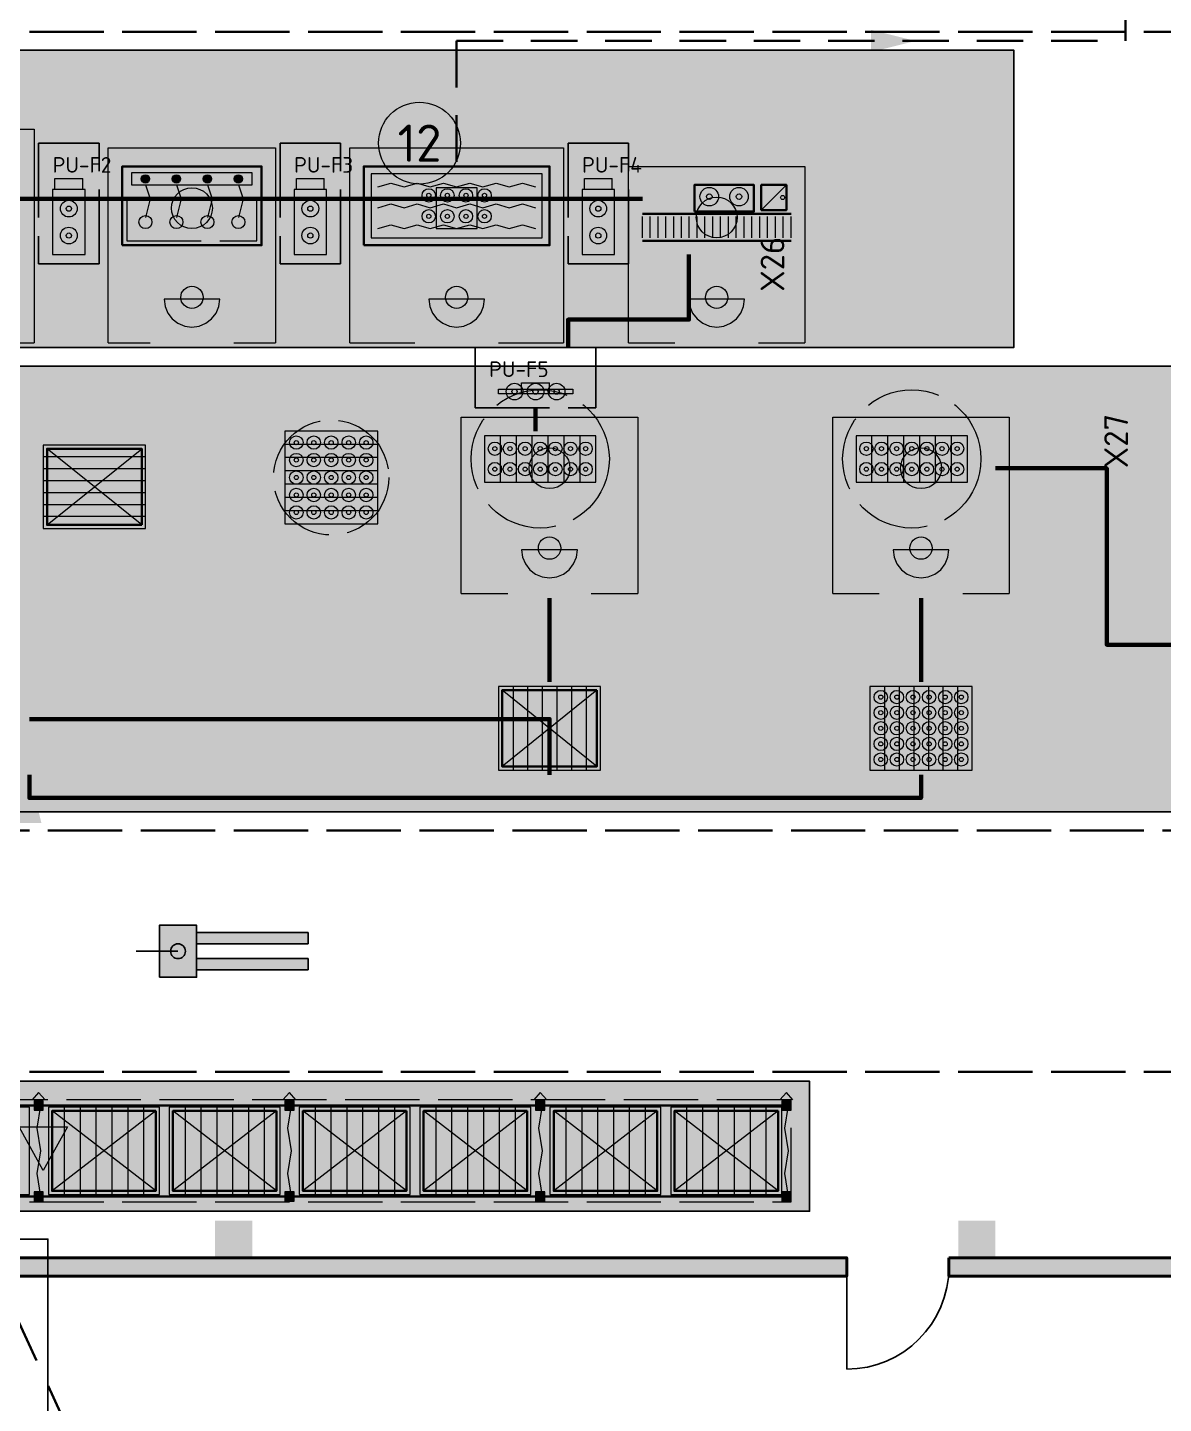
# Model space of a CAD drawing. Header units: millimetres. Extents: x 0 to 1189, y 0 to 841.
# Drawn here: x 543.9 to 605, y 473.2 to 547.2 of the extents above; entities that cross this region are included whole.
import ezdxf
from ezdxf.enums import TextEntityAlignment as Align

# ---------------------------------------------------------------- set-up
doc = ezdxf.new("R2010")
doc.units = ezdxf.units.MM
doc.linetypes.add('FLUJO-TRAZOS', pattern=[4, 2.5, -1.5])
doc.linetypes.add('IRAM-E-TRAZOS', pattern=[5, 4, -1])
for name, color, linetype, lineweight in [('A-ABERTURA', 7, 'CONTINUOUS', 25), ('A-COLUMNA', 7, 'CONTINUOUS', 50), ('A-EQUIPO-FINO', 8, 'CONTINUOUS', 13), ('A-EQUIPO-OCULTO', 8, 'IRAM-E-TRAZOS', 13), ('A-EQUIPO-RELLENO', 9, 'CONTINUOUS', 13), ('A-EXTERIOR', 8, 'CONTINUOUS', 25), ('A-MURO', 7, 'CONTINUOUS', 50), ('A-OPERARIO', 6, 'CONTINUOUS', 18), ('A-RELLENO', 9, 'CONTINUOUS', 13), ('A-SECTOR', 1, 'CONTINUOUS', 25), ('A-SEGURIDAD', 1, 'IRAM-E-TRAZOS', 18), ('A-TEXTO', 7, 'CONTINUOUS', 18), ('A-VEHICULO', 40, 'CONTINUOUS', 25), ('F-EFL-LIQ', 34, 'FLUJO-TRAZOS', 35), ('F-PT', 3, 'CONTINUOUS', 70), ('F-SE', 30, 'CONTINUOUS', 70)]:
    doc.layers.add(name, color=color, linetype=linetype, lineweight=lineweight)
for name, color, linetype, lineweight, true_color in [('A-AREA-TRABAJO', 30, 'CONTINUOUS', 13, 0xeb963c), ('A-EQUIPO', 30, 'CONTINUOUS', 35, 0xe67800), ('A-PASILLO', 2, 'IRAM-E-TRAZOS', 35, 0xd7a500), ('A-PULMON', 6, 'IRAM-E-TRAZOS', 25, 0xdc00c8), ('A-SENDA', 2, 'CONTINUOUS', 25, 0xd7a500)]:
    doc.layers.add(name, color=color, linetype=linetype, lineweight=lineweight, true_color=true_color)
doc.styles.add('ISO3098', font='isocpeur.ttf')

msp = doc.modelspace()

# ---------------------------------------------------------------- hatches: boundary and pattern name
at = {"layer": 'A-COLUMNA', "true_color": 0x000000}
h = msp.add_hatch(color=7, dxfattribs=at)
h.dxf.hatch_style = 1
h.paths.add_polyline_path([(554, 481), (556, 481), (556, 483), (554, 483)])
h = msp.add_hatch(color=7, dxfattribs=at)
h.dxf.hatch_style = 1
h.paths.add_polyline_path([(594, 481), (596, 481), (596, 483), (594, 483)])
at = {"layer": 'A-EQUIPO-RELLENO', "true_color": 0xeeeeee}
h = msp.add_hatch(color=7, dxfattribs=at)
h.dxf.hatch_style = 1
h.paths.add_polyline_path([(549, 535.5), (556.5, 535.5), (556.5, 539.75), (549, 539.75)])
at = {"layer": 'A-EQUIPO-RELLENO', "true_color": 0xe2e7ee}
h = msp.add_hatch(color=7, dxfattribs=at)
h.dxf.hatch_style = 1
h.paths.add_polyline_path([(549.5, 538.75), (556, 538.75), (556, 539.4), (549.5, 539.4)])
at = {"layer": 'A-EQUIPO-RELLENO', "true_color": 0xffffff}
h = msp.add_hatch(color=7, dxfattribs=at)
h.dxf.hatch_style = 1
h.paths.add_polyline_path([(550.475, 539.075), (550.467, 539.133), (550.445, 539.188), (550.409, 539.234), (550.362, 539.27), (550.308, 539.292), (550.25, 539.3), (550.192, 539.292), (550.138, 539.27), (550.091, 539.234), (550.055, 539.188), (550.033, 539.133), (550.025, 539.075), (550.033, 539.017), (550.055, 538.962), (550.091, 538.916), (550.138, 538.88), (550.192, 538.858), (550.25, 538.85), (550.308, 538.858), (550.362, 538.88), (550.409, 538.916), (550.445, 538.962), (550.467, 539.017)])
h = msp.add_hatch(color=7, dxfattribs=at)
h.dxf.hatch_style = 1
h.paths.add_polyline_path([(552.142, 539.075), (552.134, 539.133), (552.112, 539.188), (552.076, 539.234), (552.029, 539.27), (551.975, 539.292), (551.917, 539.3), (551.858, 539.292), (551.804, 539.27), (551.758, 539.234), (551.722, 539.188), (551.699, 539.133), (551.692, 539.075), (551.699, 539.017), (551.722, 538.962), (551.758, 538.916), (551.804, 538.88), (551.858, 538.858), (551.917, 538.85), (551.975, 538.858), (552.029, 538.88), (552.076, 538.916), (552.112, 538.962), (552.134, 539.017)])
h = msp.add_hatch(color=7, dxfattribs=at)
h.dxf.hatch_style = 1
h.paths.add_polyline_path([(553.808, 539.075), (553.801, 539.133), (553.778, 539.188), (553.742, 539.234), (553.696, 539.27), (553.642, 539.292), (553.583, 539.3), (553.525, 539.292), (553.471, 539.27), (553.424, 539.234), (553.388, 539.188), (553.366, 539.133), (553.358, 539.075), (553.366, 539.017), (553.388, 538.962), (553.424, 538.916), (553.471, 538.88), (553.525, 538.858), (553.583, 538.85), (553.642, 538.858), (553.696, 538.88), (553.742, 538.916), (553.778, 538.962), (553.801, 539.017)])
h = msp.add_hatch(color=7, dxfattribs=at)
h.dxf.hatch_style = 1
h.paths.add_polyline_path([(555.475, 539.075), (555.467, 539.133), (555.445, 539.188), (555.409, 539.234), (555.362, 539.27), (555.308, 539.292), (555.25, 539.3), (555.192, 539.292), (555.138, 539.27), (555.091, 539.234), (555.055, 539.188), (555.033, 539.133), (555.025, 539.075), (555.033, 539.017), (555.055, 538.962), (555.091, 538.916), (555.138, 538.88), (555.192, 538.858), (555.25, 538.85), (555.308, 538.858), (555.362, 538.88), (555.409, 538.916), (555.445, 538.962), (555.467, 539.017)])
at = {"layer": 'A-EQUIPO-RELLENO', "true_color": 0xcdd0d4}
h = msp.add_hatch(color=7, dxfattribs=at)
h.dxf.hatch_style = 1
h.paths.add_polyline_path([(562, 535.5), (572, 535.5), (572, 539.75), (562, 539.75)])
at = {"layer": 'A-EQUIPO-RELLENO', "true_color": 0xc8e1fa}
h = msp.add_hatch(color=7, dxfattribs=at)
h.dxf.hatch_style = 1
h.paths.add_polyline_path([(562.4, 535.9), (571.6, 535.9), (571.6, 539.35), (562.4, 539.35)])
at = {"layer": 'A-EQUIPO-RELLENO', "true_color": 0xcdd0d4}
h = msp.add_hatch(color=7, dxfattribs=at)
h.dxf.hatch_style = 1
h.paths.add_polyline_path([(579.8, 537.32), (583, 537.32), (583, 538.75), (579.8, 538.75)])
h = msp.add_hatch(color=7, dxfattribs=at)
h.dxf.hatch_style = 1
h.paths.add_polyline_path([(583.4, 537.4), (584.75, 537.4), (584.75, 538.75), (583.4, 538.75)])
at = {"layer": 'A-EQUIPO-RELLENO', "true_color": 0xfaf0fa}
h = msp.add_hatch(color=7, dxfattribs=at)
h.dxf.hatch_style = 1
h.paths.add_polyline_path([(545.25, 535), (547, 535), (547, 538.5), (545.25, 538.5)])
h = msp.add_hatch(color=7, dxfattribs=at)
h.dxf.hatch_style = 1
h.paths.add_polyline_path([(558.25, 535), (560, 535), (560, 538.5), (558.25, 538.5)])
h = msp.add_hatch(color=7, dxfattribs=at)
h.dxf.hatch_style = 1
h.paths.add_polyline_path([(573.75, 535), (575.5, 535), (575.5, 538.5), (573.75, 538.5)])
at = {"layer": 'A-EQUIPO-RELLENO', "true_color": 0xeeeeee}
h = msp.add_hatch(color=7, dxfattribs=at)
h.dxf.hatch_style = 1
h.paths.add_polyline_path([(577, 535.75), (585, 535.75), (585, 537.2), (577, 537.2)])
at = {"layer": 'A-EQUIPO-RELLENO', "true_color": 0xfae1f5}
h = msp.add_hatch(color=7, dxfattribs=at)
h.dxf.hatch_style = 1
h.paths.add_polyline_path([(551.25, 532.6), (551.301, 532.212), (551.451, 531.85), (551.689, 531.539), (552, 531.301), (552.362, 531.151), (552.75, 531.1), (553.138, 531.151), (553.5, 531.301), (553.811, 531.539), (554.049, 531.85), (554.199, 532.212), (554.25, 532.6), (551.25, 532.6)])
at = {"layer": 'A-EQUIPO-RELLENO', "true_color": 0xffffff}
h = msp.add_hatch(color=7, dxfattribs=at)
h.dxf.hatch_style = 1
h.paths.add_polyline_path([(553.35, 532.7), (553.33, 532.855), (553.27, 533), (553.174, 533.124), (553.05, 533.22), (552.905, 533.28), (552.75, 533.3), (552.595, 533.28), (552.45, 533.22), (552.326, 533.124), (552.23, 533), (552.17, 532.855), (552.15, 532.7), (552.17, 532.545), (552.23, 532.4), (552.326, 532.276), (552.45, 532.18), (552.595, 532.12), (552.75, 532.1), (552.905, 532.12), (553.05, 532.18), (553.174, 532.276), (553.27, 532.4), (553.33, 532.545)])
at = {"layer": 'A-EQUIPO-RELLENO', "true_color": 0xfae1f5}
h = msp.add_hatch(color=7, dxfattribs=at)
h.dxf.hatch_style = 1
h.paths.add_polyline_path([(565.5, 532.6), (565.551, 532.212), (565.701, 531.85), (565.939, 531.539), (566.25, 531.301), (566.612, 531.151), (567, 531.1), (567.388, 531.151), (567.75, 531.301), (568.061, 531.539), (568.299, 531.85), (568.449, 532.212), (568.5, 532.6), (565.5, 532.6)])
at = {"layer": 'A-EQUIPO-RELLENO', "true_color": 0xffffff}
h = msp.add_hatch(color=7, dxfattribs=at)
h.dxf.hatch_style = 1
h.paths.add_polyline_path([(567.6, 532.7), (567.58, 532.855), (567.52, 533), (567.424, 533.124), (567.3, 533.22), (567.155, 533.28), (567, 533.3), (566.845, 533.28), (566.7, 533.22), (566.576, 533.124), (566.48, 533), (566.42, 532.855), (566.4, 532.7), (566.42, 532.545), (566.48, 532.4), (566.576, 532.276), (566.7, 532.18), (566.845, 532.12), (567, 532.1), (567.155, 532.12), (567.3, 532.18), (567.424, 532.276), (567.52, 532.4), (567.58, 532.545)])
at = {"layer": 'A-EQUIPO-RELLENO', "true_color": 0xfae1f5}
h = msp.add_hatch(color=7, dxfattribs=at)
h.dxf.hatch_style = 1
h.paths.add_polyline_path([(579.5, 532.6), (579.551, 532.212), (579.701, 531.85), (579.939, 531.539), (580.25, 531.301), (580.612, 531.151), (581, 531.1), (581.388, 531.151), (581.75, 531.301), (582.061, 531.539), (582.299, 531.85), (582.449, 532.212), (582.5, 532.6), (579.5, 532.6)])
at = {"layer": 'A-EQUIPO-RELLENO', "true_color": 0xffffff}
h = msp.add_hatch(color=7, dxfattribs=at)
h.dxf.hatch_style = 1
h.paths.add_polyline_path([(581.6, 532.7), (581.58, 532.855), (581.52, 533), (581.424, 533.124), (581.3, 533.22), (581.155, 533.28), (581, 533.3), (580.845, 533.28), (580.7, 533.22), (580.576, 533.124), (580.48, 533), (580.42, 532.855), (580.4, 532.7), (580.42, 532.545), (580.48, 532.4), (580.576, 532.276), (580.7, 532.18), (580.845, 532.12), (581, 532.1), (581.155, 532.12), (581.3, 532.18), (581.424, 532.276), (581.52, 532.4), (581.58, 532.545)])
at = {"layer": 'A-EQUIPO-RELLENO', "true_color": 0xfaf0fa}
h = msp.add_hatch(color=7, dxfattribs=at)
h.dxf.hatch_style = 1
h.paths.add_polyline_path([(569.25, 527.75), (573.25, 527.75), (573.25, 527.5), (569.25, 527.5)])
at = {"layer": 'A-EQUIPO-RELLENO', "true_color": 0xeedec0}
h = msp.add_hatch(color=7, dxfattribs=at)
h.dxf.hatch_style = 1
h.paths.add_polyline_path([(562.75, 520.5), (562.75, 525.5), (557.75, 525.5), (557.75, 520.5)])
h = msp.add_hatch(color=7, dxfattribs=at)
h.dxf.hatch_style = 1
h.paths.add_polyline_path([(568.5, 522.75), (574.5, 522.75), (574.5, 525.25), (568.5, 525.25)])
h = msp.add_hatch(color=7, dxfattribs=at)
h.dxf.hatch_style = 1
h.paths.add_polyline_path([(588.5, 522.75), (594.5, 522.75), (594.5, 525.25), (588.5, 525.25)])
h = msp.add_hatch(color=7, dxfattribs=at)
h.dxf.hatch_style = 1
h.paths.add_polyline_path([(550.25, 520.25), (550.25, 524.75), (544.75, 524.75), (544.75, 520.25)])
at = {"layer": 'A-EQUIPO-RELLENO', "true_color": 0xffffff}
h = msp.add_hatch(color=7, dxfattribs=at)
h.dxf.hatch_style = 1
h.paths.add_polyline_path([(572.6, 519.2), (572.58, 519.355), (572.52, 519.5), (572.424, 519.624), (572.3, 519.72), (572.155, 519.78), (572, 519.8), (571.845, 519.78), (571.7, 519.72), (571.576, 519.624), (571.48, 519.5), (571.42, 519.355), (571.4, 519.2), (571.42, 519.045), (571.48, 518.9), (571.576, 518.776), (571.7, 518.68), (571.845, 518.62), (572, 518.6), (572.155, 518.62), (572.3, 518.68), (572.424, 518.776), (572.52, 518.9), (572.58, 519.045)])
h = msp.add_hatch(color=7, dxfattribs=at)
h.dxf.hatch_style = 1
h.paths.add_polyline_path([(592.6, 519.2), (592.58, 519.355), (592.52, 519.5), (592.424, 519.624), (592.3, 519.72), (592.155, 519.78), (592, 519.8), (591.845, 519.78), (591.7, 519.72), (591.576, 519.624), (591.48, 519.5), (591.42, 519.355), (591.4, 519.2), (591.42, 519.045), (591.48, 518.9), (591.576, 518.776), (591.7, 518.68), (591.845, 518.62), (592, 518.6), (592.155, 518.62), (592.3, 518.68), (592.424, 518.776), (592.52, 518.9), (592.58, 519.045)])
at = {"layer": 'A-EQUIPO-RELLENO', "true_color": 0xfae1f5}
h = msp.add_hatch(color=7, dxfattribs=at)
h.dxf.hatch_style = 1
h.paths.add_polyline_path([(570.5, 519.1), (570.551, 518.712), (570.701, 518.35), (570.939, 518.039), (571.25, 517.801), (571.612, 517.651), (572, 517.6), (572.388, 517.651), (572.75, 517.801), (573.061, 518.039), (573.299, 518.35), (573.449, 518.712), (573.5, 519.1), (570.5, 519.1)])
h = msp.add_hatch(color=7, dxfattribs=at)
h.dxf.hatch_style = 1
h.paths.add_polyline_path([(590.5, 519.1), (590.551, 518.712), (590.701, 518.35), (590.939, 518.039), (591.25, 517.801), (591.612, 517.651), (592, 517.6), (592.388, 517.651), (592.75, 517.801), (593.061, 518.039), (593.299, 518.35), (593.449, 518.712), (593.5, 519.1), (590.5, 519.1)])
at = {"layer": 'A-EQUIPO-RELLENO', "true_color": 0xeedec0}
h = msp.add_hatch(color=7, dxfattribs=at)
h.dxf.hatch_style = 1
h.paths.add_polyline_path([(574.75, 511.75), (569.25, 511.75), (569.25, 507.25), (574.75, 507.25)])
h = msp.add_hatch(color=7, dxfattribs=at)
h.dxf.hatch_style = 1
h.paths.add_polyline_path([(594.75, 511.75), (589.25, 511.75), (589.25, 507.25), (594.75, 507.25)])
at = {"layer": 'A-EQUIPO-RELLENO', "true_color": 0xffe696}
h = msp.add_hatch(color=7, dxfattribs=at)
h.dxf.hatch_style = 1
h.paths.add_polyline_path([(551, 496.1), (553, 496.1), (553, 498.9), (551, 498.9)])
at = {"layer": 'A-EQUIPO-RELLENO', "true_color": 0x969ba0}
h = msp.add_hatch(color=7, dxfattribs=at)
h.dxf.hatch_style = 1
h.paths.add_polyline_path([(553, 497.9), (559, 497.9), (559, 498.5), (553, 498.5)])
h = msp.add_hatch(color=7, dxfattribs=at)
h.dxf.hatch_style = 1
h.paths.add_polyline_path([(553, 496.5), (559, 496.5), (559, 497.1), (553, 497.1)])
at = {"layer": 'A-EQUIPO-RELLENO', "true_color": 0xeedec0}
h = msp.add_hatch(color=7, dxfattribs=at)
h.dxf.hatch_style = 1
h.paths.add_polyline_path([(544, 489.1), (538.025, 489.1), (538.025, 484.4), (544, 484.4)])
at = {"layer": 'A-EQUIPO-RELLENO', "true_color": 0x969ba0}
h = msp.add_hatch(color=7, dxfattribs=at)
h.dxf.hatch_style = 1
h.paths.add_polyline_path([(544.75, 489.45), (544.25, 489.45), (544.25, 488.95), (544.75, 488.95)])
at = {"layer": 'A-EQUIPO-RELLENO', "true_color": 0xeedec0}
h = msp.add_hatch(color=7, dxfattribs=at)
h.dxf.hatch_style = 1
h.paths.add_polyline_path([(551, 489.1), (545.025, 489.1), (545.025, 484.4), (551, 484.4)])
h = msp.add_hatch(color=7, dxfattribs=at)
h.dxf.hatch_style = 1
h.paths.add_polyline_path([(557.5, 489.1), (551.525, 489.1), (551.525, 484.4), (557.5, 484.4)])
at = {"layer": 'A-EQUIPO-RELLENO', "true_color": 0x969ba0}
h = msp.add_hatch(color=7, dxfattribs=at)
h.dxf.hatch_style = 1
h.paths.add_polyline_path([(558.25, 489.45), (557.75, 489.45), (557.75, 488.95), (558.25, 488.95)])
at = {"layer": 'A-EQUIPO-RELLENO', "true_color": 0xeedec0}
h = msp.add_hatch(color=7, dxfattribs=at)
h.dxf.hatch_style = 1
h.paths.add_polyline_path([(564.5, 489.1), (558.525, 489.1), (558.525, 484.4), (564.5, 484.4)])
h = msp.add_hatch(color=7, dxfattribs=at)
h.dxf.hatch_style = 1
h.paths.add_polyline_path([(571, 489.1), (565.025, 489.1), (565.025, 484.4), (571, 484.4)])
at = {"layer": 'A-EQUIPO-RELLENO', "true_color": 0x969ba0}
h = msp.add_hatch(color=7, dxfattribs=at)
h.dxf.hatch_style = 1
h.paths.add_polyline_path([(571.75, 489.45), (571.25, 489.45), (571.25, 488.95), (571.75, 488.95)])
at = {"layer": 'A-EQUIPO-RELLENO', "true_color": 0xeedec0}
h = msp.add_hatch(color=7, dxfattribs=at)
h.dxf.hatch_style = 1
h.paths.add_polyline_path([(578, 489.1), (572.025, 489.1), (572.025, 484.4), (578, 484.4)])
h = msp.add_hatch(color=7, dxfattribs=at)
h.dxf.hatch_style = 1
h.paths.add_polyline_path([(584.5, 489.1), (578.525, 489.1), (578.525, 484.4), (584.5, 484.4)])
at = {"layer": 'A-EQUIPO-RELLENO', "true_color": 0x969ba0}
h = msp.add_hatch(color=7, dxfattribs=at)
h.dxf.hatch_style = 1
h.paths.add_polyline_path([(585, 489.45), (584.5, 489.45), (584.5, 488.95), (585, 488.95)])
h = msp.add_hatch(color=7, dxfattribs=at)
h.dxf.hatch_style = 1
h.paths.add_polyline_path([(544.75, 484.55), (544.25, 484.55), (544.25, 484.05), (544.75, 484.05)])
h = msp.add_hatch(color=7, dxfattribs=at)
h.dxf.hatch_style = 1
h.paths.add_polyline_path([(558.25, 484.55), (557.75, 484.55), (557.75, 484.05), (558.25, 484.05)])
h = msp.add_hatch(color=7, dxfattribs=at)
h.dxf.hatch_style = 1
h.paths.add_polyline_path([(571.75, 484.55), (571.25, 484.55), (571.25, 484.05), (571.75, 484.05)])
h = msp.add_hatch(color=7, dxfattribs=at)
h.dxf.hatch_style = 1
h.paths.add_polyline_path([(585, 484.55), (584.5, 484.55), (584.5, 484.05), (585, 484.05)])
at = {"layer": 'A-MURO', "true_color": 0x464646}
h = msp.add_hatch(color=7, dxfattribs=at)
h.dxf.hatch_style = 1
h.paths.add_polyline_path([(500.75, 481), (588, 481), (588, 480), (500.75, 480)])
h = msp.add_hatch(color=7, dxfattribs=at)
h.dxf.hatch_style = 1
h.paths.add_polyline_path([(593.5, 481), (665, 481), (665, 480), (593.5, 480)])
at = {"layer": 'A-RELLENO', "true_color": 0xd7eed2}
h = msp.add_hatch(color=7, dxfattribs=at)
h.dxf.hatch_style = 1
h.paths.add_polyline_path([(511, 530), (597, 530), (597, 546), (511, 546)])
at = {"layer": 'A-RELLENO', "true_color": 0xc8e8c8}
h = msp.add_hatch(color=7, dxfattribs=at)
h.dxf.hatch_style = 1
h.paths.add_polyline_path([(533, 505), (607, 505), (607, 529), (533, 529)])
at = {"layer": 'A-RELLENO', "true_color": 0xcde1f5}
h = msp.add_hatch(color=7, dxfattribs=at)
h.dxf.hatch_style = 1
h.paths.add_polyline_path([(503.5, 483.5), (586, 483.5), (586, 490.5), (503.5, 490.5)])
at = {"layer": 'A-SENDA', "true_color": 0xd7a500}
h = msp.add_hatch(color=7, dxfattribs=at)
h.dxf.hatch_style = 1
h.paths.add_polyline_path([(576.5, 531), (582.5, 531), (582.5, 533), (576.5, 533)])
h = msp.add_hatch(color=7, dxfattribs=at)
h.dxf.hatch_style = 1
h.paths.add_polyline_path([(595, 521.5), (601, 521.5), (601, 523.5), (595, 523.5)])
at = {"layer": 'F-EFL-LIQ', "true_color": 0x8c501e}
h = msp.add_hatch(color=7, dxfattribs=at)
h.dxf.hatch_style = 1
h.paths.add_polyline_path([(591.7, 546.5), (589.3, 547.1), (589.3, 545.9)])
at = {"layer": 'F-PT', "true_color": 0x00963c}
h = msp.add_hatch(color=7, dxfattribs=at)
h.dxf.hatch_style = 1
h.paths.add_polyline_path([(572, 512), (572.65, 514.6), (571.35, 514.6)])
h = msp.add_hatch(color=7, dxfattribs=at)
h.dxf.hatch_style = 1
h.paths.add_polyline_path([(592, 512), (592.65, 514.6), (591.35, 514.6)])
h = msp.add_hatch(color=7, dxfattribs=at)
h.dxf.hatch_style = 1
h.paths.add_polyline_path([(544, 510), (546.6, 509.35), (546.6, 510.65)])
h = msp.add_hatch(color=7, dxfattribs=at)
h.dxf.hatch_style = 1
h.paths.add_polyline_path([(547.7, 510), (550.3, 509.35), (550.3, 510.65)])
h = msp.add_hatch(color=7, dxfattribs=at)
h.dxf.hatch_style = 1
h.paths.add_polyline_path([(544, 507), (543.35, 504.4), (544.65, 504.4)])
h = msp.add_hatch(color=7, dxfattribs=at)
h.dxf.hatch_style = 1
h.paths.add_polyline_path([(565.95, 505.75), (568.55, 505.1), (568.55, 506.4)])
at = {"layer": 'F-SE', "true_color": 0xeb7800}
h = msp.add_hatch(color=7, dxfattribs=at)
h.dxf.hatch_style = 1
h.paths.add_polyline_path([(566.3, 538), (563.7, 538.65), (563.7, 537.35)])
h = msp.add_hatch(color=7, dxfattribs=at)
h.dxf.hatch_style = 1
h.paths.add_polyline_path([(577, 538), (574.4, 538.65), (574.4, 537.35)])
h = msp.add_hatch(color=7, dxfattribs=at)
h.dxf.hatch_style = 1
h.paths.add_polyline_path([(573, 530), (573.65, 532.6), (572.35, 532.6)])
h = msp.add_hatch(color=7, dxfattribs=at)
h.dxf.hatch_style = 1
h.paths.add_polyline_path([(571.25, 525.5), (571.9, 528.1), (570.6, 528.1)])
h = msp.add_hatch(color=7, dxfattribs=at)
h.dxf.hatch_style = 1
h.paths.add_polyline_path([(596, 523.5), (598.6, 522.85), (598.6, 524.15)])
h = msp.add_hatch(color=7, dxfattribs=at)
h.dxf.hatch_style = 1
h.paths.add_polyline_path([(602, 520.3), (601.35, 517.7), (602.65, 517.7)])

# ---------------------------------------------------------------- linework, layer by layer
at = {"layer": 'A-ABERTURA'}
msp.add_line((588, 480.5), (588, 475), dxfattribs=at)
msp.add_arc((588, 480.5), 5.5, 270, 360, dxfattribs=at)
at = {"layer": 'A-AREA-TRABAJO'}
for p, q in [((541.75, 530.25), (544.25, 530.25)), ((548.25, 530.25), (550.5, 530.25)), ((555, 530.25), (557.25, 530.25)), ((561.25, 530.25), (564.75, 530.25)), ((569.25, 530.25), (572.75, 530.25)), ((576.25, 530.25), (578.75, 530.25)), ((583.25, 530.25), (585.75, 530.25)), ((567.25, 516.75), (569.75, 516.75)), ((574.25, 516.75), (576.75, 516.75)), ((587.25, 516.75), (589.75, 516.75)), ((594.25, 516.75), (596.75, 516.75))]:
    msp.add_line(p, q, dxfattribs=at)
for points in [[(534.75, 530.25), (534.75, 541.75), (544.25, 541.75), (544.25, 530.25)], [(548.25, 530.25), (548.25, 540.75), (557.25, 540.75), (557.25, 530.25)], [(561.25, 530.25), (561.25, 540.75), (572.75, 540.75), (572.75, 530.25)], [(576.25, 530.25), (576.25, 539.75), (585.75, 539.75), (585.75, 530.25)], [(567.25, 516.75), (567.25, 526.25), (576.75, 526.25), (576.75, 516.75)], [(587.25, 516.75), (587.25, 526.25), (596.75, 526.25), (596.75, 516.75)]]:
    msp.add_lwpolyline(points, dxfattribs=at)
at = {"layer": 'A-EQUIPO'}
for p, q in [((577, 537.2), (585, 537.2)), ((577, 535.75), (585, 535.75)), ((585, 489.2), (504, 489.2)), ((585, 484.3), (504, 484.3))]:
    msp.add_line(p, q, dxfattribs=at)
for points in [[(549, 535.5), (556.5, 535.5), (556.5, 539.75), (549, 539.75)], [(562, 535.5), (572, 535.5), (572, 539.75), (562, 539.75)], [(579.8, 537.32), (583, 537.32), (583, 538.75), (579.8, 538.75)], [(583.4, 537.4), (584.75, 537.4), (584.75, 538.75), (583.4, 538.75)], [(550.05, 520.45), (550.05, 524.55), (544.95, 524.55), (544.95, 520.45)], [(574.55, 511.55), (569.45, 511.55), (569.45, 507.45), (574.55, 507.45)], [(550.8, 488.9), (545.225, 488.9), (545.225, 484.6), (550.8, 484.6)], [(557.3, 488.9), (551.725, 488.9), (551.725, 484.6), (557.3, 484.6)], [(564.3, 488.9), (558.725, 488.9), (558.725, 484.6), (564.3, 484.6)], [(570.8, 488.9), (565.225, 488.9), (565.225, 484.6), (570.8, 484.6)], [(577.8, 488.9), (572.225, 488.9), (572.225, 484.6), (577.8, 484.6)], [(584.3, 488.9), (578.725, 488.9), (578.725, 484.6), (584.3, 484.6)]]:
    msp.add_lwpolyline(points, close=True, dxfattribs=at)
at = {"layer": 'A-EQUIPO-FINO'}
for p, q in [((550.25, 539.25), (550.25, 539.3)), ((551.917, 539.25), (551.917, 539.3)), ((553.583, 539.25), (553.583, 539.3)), ((555.25, 539.25), (555.25, 539.3)), ((550.074, 539.075), (550.025, 539.075)), ((550.126, 539.199), (550.091, 539.234)), ((550.126, 538.951), (550.091, 538.916)), ((550.25, 539.075), (550.408, 539.188)), ((550.374, 539.199), (550.409, 539.234)), ((550.374, 538.951), (550.409, 538.916)), ((550.425, 539.075), (550.475, 539.075)), ((551.741, 539.075), (551.692, 539.075)), ((551.793, 539.199), (551.758, 539.234)), ((551.793, 538.951), (551.758, 538.916)), ((551.917, 539.075), (552.074, 539.188)), ((552.041, 539.199), (552.076, 539.234)), ((552.041, 538.951), (552.076, 538.916)), ((552.092, 539.075), (552.142, 539.075)), ((553.408, 539.075), (553.358, 539.075)), ((553.459, 539.199), (553.424, 539.234)), ((553.459, 538.951), (553.424, 538.916)), ((553.583, 539.075), (553.741, 539.188)), ((553.707, 539.199), (553.742, 539.234)), ((553.707, 538.951), (553.742, 538.916)), ((553.759, 539.075), (553.808, 539.075)), ((555.074, 539.075), (555.025, 539.075)), ((555.126, 539.199), (555.091, 539.234)), ((555.126, 538.951), (555.091, 538.916)), ((555.25, 539.075), (555.407, 539.188)), ((555.374, 539.199), (555.409, 539.234)), ((555.374, 538.951), (555.409, 538.916)), ((555.425, 539.075), (555.475, 539.075)), ((583.4, 537.4), (584.75, 538.75)), ((577, 535.9), (577, 537.05)), ((577.421, 535.9), (577.421, 537.05)), ((577.842, 535.9), (577.842, 537.05)), ((578.263, 535.9), (578.263, 537.05)), ((578.684, 535.9), (578.684, 537.05)), ((579.105, 535.9), (579.105, 537.05)), ((579.526, 535.9), (579.526, 537.05)), ((579.947, 535.9), (579.947, 537.05)), ((580.368, 535.9), (580.368, 537.05)), ((580.789, 535.9), (580.789, 537.05)), ((581.211, 535.9), (581.211, 537.05)), ((581.632, 535.9), (581.632, 537.05)), ((582.053, 535.9), (582.053, 537.05)), ((582.474, 535.9), (582.474, 537.05)), ((582.895, 535.9), (582.895, 537.05)), ((583.316, 535.9), (583.316, 537.05)), ((583.737, 535.9), (583.737, 537.05)), ((584.158, 535.9), (584.158, 537.05)), ((584.579, 535.9), (584.579, 537.05)), ((585, 535.9), (585, 537.05)), ((569.357, 522.75), (569.357, 525.25)), ((570.214, 522.75), (570.214, 525.25)), ((571.071, 522.75), (571.071, 525.25)), ((571.929, 522.75), (571.929, 525.25)), ((572.786, 522.75), (572.786, 525.25)), ((573.643, 522.75), (573.643, 525.25)), ((589.357, 522.75), (589.357, 525.25)), ((590.214, 522.75), (590.214, 525.25)), ((591.071, 522.75), (591.071, 525.25)), ((591.929, 522.75), (591.929, 525.25)), ((592.786, 522.75), (592.786, 525.25)), ((593.643, 522.75), (593.643, 525.25)), ((550.05, 520.45), (544.95, 524.55)), ((544.95, 520.45), (550.05, 524.55)), ((562.75, 524.786), (557.75, 524.786)), ((550.25, 524.107), (544.75, 524.107)), ((562.75, 524.071), (557.75, 524.071)), ((550.25, 523.464), (544.75, 523.464)), ((562.75, 523.357), (557.75, 523.357)), ((550.25, 522.821), (544.75, 522.821)), ((562.75, 522.643), (557.75, 522.643)), ((550.25, 522.179), (544.75, 522.179)), ((550.25, 521.536), (544.75, 521.536)), ((562.75, 521.929), (557.75, 521.929)), ((550.25, 520.893), (544.75, 520.893)), ((562.75, 521.214), (557.75, 521.214)), ((574.55, 511.55), (569.45, 507.45)), ((574.55, 507.45), (569.45, 511.55)), ((570.036, 511.75), (570.036, 507.25)), ((570.821, 511.75), (570.821, 507.25)), ((571.607, 511.75), (571.607, 507.25)), ((572.393, 511.75), (572.393, 507.25)), ((573.179, 511.75), (573.179, 507.25)), ((573.964, 511.75), (573.964, 507.25)), ((590.036, 511.75), (590.036, 507.25)), ((590.821, 511.75), (590.821, 507.25)), ((591.607, 511.75), (591.607, 507.25)), ((592.393, 511.75), (592.393, 507.25)), ((593.179, 511.75), (593.179, 507.25)), ((593.964, 511.75), (593.964, 507.25)), ((550.8, 488.9), (545.225, 484.6)), ((550.8, 484.6), (545.225, 488.9)), ((545.879, 489.1), (545.879, 484.4)), ((546.732, 489.1), (546.732, 484.4)), ((547.586, 489.1), (547.586, 484.4)), ((548.439, 489.1), (548.439, 484.4)), ((549.293, 489.1), (549.293, 484.4)), ((550.146, 489.1), (550.146, 484.4)), ((557.3, 488.9), (551.725, 484.6)), ((557.3, 484.6), (551.725, 488.9)), ((552.379, 489.1), (552.379, 484.4)), ((553.232, 489.1), (553.232, 484.4)), ((554.086, 489.1), (554.086, 484.4)), ((554.939, 489.1), (554.939, 484.4)), ((555.793, 489.1), (555.793, 484.4)), ((556.646, 489.1), (556.646, 484.4)), ((564.3, 488.9), (558.725, 484.6)), ((564.3, 484.6), (558.725, 488.9)), ((559.379, 489.1), (559.379, 484.4)), ((560.232, 489.1), (560.232, 484.4)), ((561.086, 489.1), (561.086, 484.4)), ((561.939, 489.1), (561.939, 484.4)), ((562.793, 489.1), (562.793, 484.4)), ((563.646, 489.1), (563.646, 484.4)), ((570.8, 488.9), (565.225, 484.6)), ((570.8, 484.6), (565.225, 488.9)), ((565.879, 489.1), (565.879, 484.4)), ((566.732, 489.1), (566.732, 484.4)), ((567.586, 489.1), (567.586, 484.4)), ((568.439, 489.1), (568.439, 484.4)), ((569.293, 489.1), (569.293, 484.4)), ((570.146, 489.1), (570.146, 484.4)), ((577.8, 488.9), (572.225, 484.6)), ((577.8, 484.6), (572.225, 488.9)), ((572.879, 489.1), (572.879, 484.4)), ((573.732, 489.1), (573.732, 484.4)), ((574.586, 489.1), (574.586, 484.4)), ((575.439, 489.1), (575.439, 484.4)), ((576.293, 489.1), (576.293, 484.4)), ((577.146, 489.1), (577.146, 484.4)), ((584.3, 488.9), (578.725, 484.6)), ((584.3, 484.6), (578.725, 488.9)), ((579.379, 489.1), (579.379, 484.4)), ((580.232, 489.1), (580.232, 484.4)), ((581.086, 489.1), (581.086, 484.4)), ((581.939, 489.1), (581.939, 484.4)), ((582.793, 489.1), (582.793, 484.4)), ((583.646, 489.1), (583.646, 484.4))]:
    msp.add_line(p, q, dxfattribs=at)
for points in [[(549.5, 538.75), (556, 538.75), (556, 539.4), (549.5, 539.4)], [(562.4, 535.9), (571.6, 535.9), (571.6, 539.35), (562.4, 539.35)], [(562.75, 520.5), (562.75, 525.5), (557.75, 525.5), (557.75, 520.5)], [(568.5, 522.75), (574.5, 522.75), (574.5, 525.25), (568.5, 525.25)], [(588.5, 522.75), (594.5, 522.75), (594.5, 525.25), (588.5, 525.25)], [(550.25, 520.25), (550.25, 524.75), (544.75, 524.75), (544.75, 520.25)], [(574.75, 511.75), (569.25, 511.75), (569.25, 507.25), (574.75, 507.25)], [(594.75, 511.75), (589.25, 511.75), (589.25, 507.25), (594.75, 507.25)], [(544, 489.1), (538.025, 489.1), (538.025, 484.4), (544, 484.4)], [(544.75, 489.45), (544.25, 489.45), (544.25, 488.95), (544.75, 488.95)], [(551, 489.1), (545.025, 489.1), (545.025, 484.4), (551, 484.4)], [(557.5, 489.1), (551.525, 489.1), (551.525, 484.4), (557.5, 484.4)], [(558.25, 489.45), (557.75, 489.45), (557.75, 488.95), (558.25, 488.95)], [(564.5, 489.1), (558.525, 489.1), (558.525, 484.4), (564.5, 484.4)], [(571, 489.1), (565.025, 489.1), (565.025, 484.4), (571, 484.4)], [(571.75, 489.45), (571.25, 489.45), (571.25, 488.95), (571.75, 488.95)], [(578, 489.1), (572.025, 489.1), (572.025, 484.4), (578, 484.4)], [(584.5, 489.1), (578.525, 489.1), (578.525, 484.4), (584.5, 484.4)], [(585, 489.45), (584.5, 489.45), (584.5, 488.95), (585, 488.95)], [(544.75, 484.55), (544.25, 484.55), (544.25, 484.05), (544.75, 484.05)], [(558.25, 484.55), (557.75, 484.55), (557.75, 484.05), (558.25, 484.05)], [(571.75, 484.55), (571.25, 484.55), (571.25, 484.05), (571.75, 484.05)], [(585, 484.55), (584.5, 484.55), (584.5, 484.05), (585, 484.05)]]:
    msp.add_lwpolyline(points, close=True, dxfattribs=at)
for points in [[(544.6, 489.2), (544.4, 487.975), (544.6, 486.75), (544.4, 485.525), (544.6, 484.3)], [(558.1, 489.2), (557.9, 487.975), (558.1, 486.75), (557.9, 485.525), (558.1, 484.3)], [(571.6, 489.2), (571.4, 487.975), (571.6, 486.75), (571.4, 485.525), (571.6, 484.3)], [(584.85, 489.2), (584.65, 487.975), (584.85, 486.75), (584.65, 485.525), (584.85, 484.3)]]:
    msp.add_lwpolyline(points, dxfattribs=at)
for centre, radius in [((550.25, 539.075), 0.225), ((551.917, 539.075), 0.225), ((553.583, 539.075), 0.225), ((555.25, 539.075), 0.225), ((565.5, 538.188), 0.36), ((566.5, 538.188), 0.36), ((567.5, 538.188), 0.36), ((568.5, 538.188), 0.36), ((580.6, 538.12), 0.5), ((582.2, 538.12), 0.5), ((546.125, 537.475), 0.45), ((559.125, 537.475), 0.45), ((565.5, 538.188), 0.112), ((566.5, 538.188), 0.112), ((567.5, 538.188), 0.112), ((568.5, 538.188), 0.112), ((574.625, 537.475), 0.45), ((580.6, 538.12), 0.15), ((582.2, 538.12), 0.15), ((584.548, 538.075), 0.108), ((546.125, 537.475), 0.14), ((550.25, 536.75), 0.35), ((551.917, 536.75), 0.35), ((553.583, 536.75), 0.35), ((555.25, 536.75), 0.35), ((559.125, 537.475), 0.14), ((565.5, 537.062), 0.36), ((565.5, 537.062), 0.112), ((566.5, 537.062), 0.36), ((566.5, 537.062), 0.112), ((567.5, 537.062), 0.36), ((567.5, 537.062), 0.112), ((568.5, 537.062), 0.36), ((568.5, 537.062), 0.112), ((574.625, 537.475), 0.14), ((546.125, 536.025), 0.45), ((559.125, 536.025), 0.45), ((574.625, 536.025), 0.45), ((546.125, 536.025), 0.14), ((559.125, 536.025), 0.14), ((574.625, 536.025), 0.14), ((570.117, 527.625), 0.45), ((570.117, 527.625), 0.14), ((571.25, 527.625), 0.45), ((571.25, 527.625), 0.14), ((572.383, 527.625), 0.45), ((572.383, 527.625), 0.14), ((558.37, 524.88), 0.36), ((559.31, 524.88), 0.36), ((560.25, 524.88), 0.36), ((561.19, 524.88), 0.36), ((562.13, 524.88), 0.36), ((558.37, 524.88), 0.112), ((559.31, 524.88), 0.112), ((560.25, 524.88), 0.112), ((561.19, 524.88), 0.112), ((562.13, 524.88), 0.112), ((569.057, 524.55), 0.36), ((569.057, 524.55), 0.112), ((569.871, 524.55), 0.36), ((569.871, 524.55), 0.112), ((570.686, 524.55), 0.36), ((570.686, 524.55), 0.112), ((571.5, 524.55), 0.36), ((571.5, 524.55), 0.112), ((572.314, 524.55), 0.36), ((572.314, 524.55), 0.112), ((573.129, 524.55), 0.36), ((573.129, 524.55), 0.112), ((573.943, 524.55), 0.36), ((573.943, 524.55), 0.112), ((589.057, 524.55), 0.36), ((589.057, 524.55), 0.112), ((589.871, 524.55), 0.36), ((589.871, 524.55), 0.112), ((590.686, 524.55), 0.36), ((590.686, 524.55), 0.112), ((591.5, 524.55), 0.36), ((591.5, 524.55), 0.112), ((592.314, 524.55), 0.36), ((592.314, 524.55), 0.112), ((593.129, 524.55), 0.36), ((593.129, 524.55), 0.112), ((593.943, 524.55), 0.36), ((593.943, 524.55), 0.112), ((558.37, 523.94), 0.36), ((558.37, 523.94), 0.112), ((559.31, 523.94), 0.36), ((559.31, 523.94), 0.112), ((560.25, 523.94), 0.36), ((560.25, 523.94), 0.112), ((561.19, 523.94), 0.36), ((561.19, 523.94), 0.112), ((562.13, 523.94), 0.36), ((562.13, 523.94), 0.112), ((569.057, 523.45), 0.36), ((569.871, 523.45), 0.36), ((570.686, 523.45), 0.36), ((571.5, 523.45), 0.36), ((572.314, 523.45), 0.36), ((573.129, 523.45), 0.36), ((573.943, 523.45), 0.36), ((589.057, 523.45), 0.36), ((589.871, 523.45), 0.36), ((590.686, 523.45), 0.36), ((591.5, 523.45), 0.36), ((592.314, 523.45), 0.36), ((593.129, 523.45), 0.36), ((593.943, 523.45), 0.36), ((558.37, 523), 0.36), ((558.37, 523), 0.112), ((559.31, 523), 0.36), ((559.31, 523), 0.112), ((560.25, 523), 0.36), ((560.25, 523), 0.112), ((561.19, 523), 0.36), ((561.19, 523), 0.112), ((562.13, 523), 0.36), ((562.13, 523), 0.112), ((569.057, 523.45), 0.112), ((569.871, 523.45), 0.112), ((570.686, 523.45), 0.112), ((571.5, 523.45), 0.112), ((572.314, 523.45), 0.112), ((573.129, 523.45), 0.112), ((573.943, 523.45), 0.112), ((589.057, 523.45), 0.112), ((589.871, 523.45), 0.112), ((590.686, 523.45), 0.112), ((591.5, 523.45), 0.112), ((592.314, 523.45), 0.112), ((593.129, 523.45), 0.112), ((593.943, 523.45), 0.112), ((558.37, 522.06), 0.36), ((559.31, 522.06), 0.36), ((560.25, 522.06), 0.36), ((561.19, 522.06), 0.36), ((562.13, 522.06), 0.36), ((558.37, 521.12), 0.36), ((558.37, 522.06), 0.112), ((559.31, 521.12), 0.36), ((559.31, 522.06), 0.112), ((560.25, 521.12), 0.36), ((560.25, 522.06), 0.112), ((561.19, 521.12), 0.36), ((561.19, 522.06), 0.112), ((562.13, 521.12), 0.36), ((562.13, 522.06), 0.112), ((558.37, 521.12), 0.112), ((559.31, 521.12), 0.112), ((560.25, 521.12), 0.112), ((561.19, 521.12), 0.112), ((562.13, 521.12), 0.112), ((589.833, 511.18), 0.36), ((589.833, 511.18), 0.112), ((590.7, 511.18), 0.36), ((590.7, 511.18), 0.112), ((591.567, 511.18), 0.36), ((591.567, 511.18), 0.112), ((592.433, 511.18), 0.36), ((592.433, 511.18), 0.112), ((593.3, 511.18), 0.36), ((593.3, 511.18), 0.112), ((594.167, 511.18), 0.36), ((594.167, 511.18), 0.112), ((589.833, 510.34), 0.36), ((589.833, 510.34), 0.112), ((590.7, 510.34), 0.36), ((590.7, 510.34), 0.112), ((591.567, 510.34), 0.36), ((591.567, 510.34), 0.112), ((592.433, 510.34), 0.36), ((592.433, 510.34), 0.112), ((593.3, 510.34), 0.36), ((593.3, 510.34), 0.112), ((594.167, 510.34), 0.36), ((594.167, 510.34), 0.112), ((589.833, 509.5), 0.36), ((590.7, 509.5), 0.36), ((591.567, 509.5), 0.36), ((592.433, 509.5), 0.36), ((593.3, 509.5), 0.36), ((594.167, 509.5), 0.36), ((589.833, 508.66), 0.36), ((589.833, 509.5), 0.112), ((590.7, 508.66), 0.36), ((590.7, 509.5), 0.112), ((591.567, 508.66), 0.36), ((591.567, 509.5), 0.112), ((592.433, 508.66), 0.36), ((592.433, 509.5), 0.112), ((593.3, 508.66), 0.36), ((593.3, 509.5), 0.112), ((594.167, 508.66), 0.36), ((594.167, 509.5), 0.112), ((589.833, 507.82), 0.36), ((589.833, 508.66), 0.112), ((590.7, 507.82), 0.36), ((590.7, 508.66), 0.112), ((591.567, 507.82), 0.36), ((591.567, 508.66), 0.112), ((592.433, 507.82), 0.36), ((592.433, 508.66), 0.112), ((593.3, 507.82), 0.36), ((593.3, 508.66), 0.112), ((594.167, 507.82), 0.36), ((594.167, 508.66), 0.112), ((589.833, 507.82), 0.112), ((590.7, 507.82), 0.112), ((591.567, 507.82), 0.112), ((592.433, 507.82), 0.112), ((593.3, 507.82), 0.112), ((594.167, 507.82), 0.112)]:
    msp.add_circle(centre, radius, dxfattribs=at)
at = {"layer": 'A-EQUIPO-OCULTO'}
for points in [[(550.25, 538.75), (550.5, 538), (550.25, 537)], [(551.917, 538.75), (552.167, 538), (551.917, 537)], [(553.583, 538.75), (553.833, 538), (553.583, 537)], [(555.25, 538.75), (555.5, 538), (555.25, 537)], [(562.75, 538.65), (563.458, 538.85), (564.167, 538.65), (564.875, 538.85), (565.583, 538.65), (566.292, 538.85), (567, 538.65), (567.708, 538.85), (568.417, 538.65), (569.125, 538.85), (569.833, 538.65), (570.542, 538.85), (571.25, 538.65)], [(562.75, 537.525), (563.458, 537.725), (564.167, 537.525), (564.875, 537.725), (565.583, 537.525), (566.292, 537.725), (567, 537.525), (567.708, 537.725), (568.417, 537.525), (569.125, 537.725), (569.833, 537.525), (570.542, 537.725), (571.25, 537.525)], [(562.75, 536.4), (563.458, 536.6), (564.167, 536.4), (564.875, 536.6), (565.583, 536.4), (566.292, 536.6), (567, 536.4), (567.708, 536.6), (568.417, 536.4), (569.125, 536.6), (569.833, 536.4), (570.542, 536.6), (571.25, 536.4)]]:
    msp.add_lwpolyline(points, dxfattribs=at)
msp.add_lwpolyline([(585, 489.5), (504, 489.5), (504, 484), (585, 484)], close=True, dxfattribs=at)
for centre, radius in [((571.5, 524), 3.72), ((591.5, 524), 3.72), ((560.25, 523), 3.1)]:
    msp.add_circle(centre, radius, dxfattribs=at)
at = {"layer": 'A-EXTERIOR'}
msp.add_lwpolyline([(435, 352), (545, 352), (545, 482), (435, 482)], close=True, dxfattribs=at)
at = {"layer": 'A-MURO'}
for points in [[(500.75, 481), (588, 481), (588, 480), (500.75, 480)], [(593.5, 481), (665, 481), (665, 480), (593.5, 480)]]:
    msp.add_lwpolyline(points, close=True, dxfattribs=at)
at = {"layer": 'A-OPERARIO'}
for p, q in [((545.375, 538.5), (545.375, 539.1)), ((545.375, 539.1), (546.875, 539.1)), ((546.875, 538.5), (546.875, 539.1)), ((558.375, 538.5), (558.375, 539.1)), ((558.375, 539.1), (559.875, 539.1)), ((559.875, 538.5), (559.875, 539.1)), ((573.875, 538.5), (573.875, 539.1)), ((573.875, 539.1), (575.375, 539.1)), ((575.375, 538.5), (575.375, 539.1)), ((570.5, 527.5), (570.5, 528.1)), ((570.5, 528.1), (572, 528.1)), ((572, 527.5), (572, 528.1))]:
    msp.add_line(p, q, dxfattribs=at)
for points in [[(545.25, 535), (547, 535), (547, 538.5), (545.25, 538.5)], [(558.25, 535), (560, 535), (560, 538.5), (558.25, 538.5)], [(573.75, 535), (575.5, 535), (575.5, 538.5), (573.75, 538.5)], [(551.25, 532.6), (551.301, 532.212), (551.451, 531.85), (551.689, 531.539), (552, 531.301), (552.362, 531.151), (552.75, 531.1), (553.138, 531.151), (553.5, 531.301), (553.811, 531.539), (554.049, 531.85), (554.199, 532.212), (554.25, 532.6)], [(565.5, 532.6), (565.551, 532.212), (565.701, 531.85), (565.939, 531.539), (566.25, 531.301), (566.612, 531.151), (567, 531.1), (567.388, 531.151), (567.75, 531.301), (568.061, 531.539), (568.299, 531.85), (568.449, 532.212), (568.5, 532.6)], [(579.5, 532.6), (579.551, 532.212), (579.701, 531.85), (579.939, 531.539), (580.25, 531.301), (580.612, 531.151), (581, 531.1), (581.388, 531.151), (581.75, 531.301), (582.061, 531.539), (582.299, 531.85), (582.449, 532.212), (582.5, 532.6)], [(569.25, 527.75), (573.25, 527.75), (573.25, 527.5), (569.25, 527.5)], [(570.5, 519.1), (570.551, 518.712), (570.701, 518.35), (570.939, 518.039), (571.25, 517.801), (571.612, 517.651), (572, 517.6), (572.388, 517.651), (572.75, 517.801), (573.061, 518.039), (573.299, 518.35), (573.449, 518.712), (573.5, 519.1)], [(590.5, 519.1), (590.551, 518.712), (590.701, 518.35), (590.939, 518.039), (591.25, 517.801), (591.612, 517.651), (592, 517.6), (592.388, 517.651), (592.75, 517.801), (593.061, 518.039), (593.299, 518.35), (593.449, 518.712), (593.5, 519.1)]]:
    msp.add_lwpolyline(points, close=True, dxfattribs=at)
for centre in [(552.75, 532.7), (567, 532.7), (581, 532.7), (572, 519.2), (592, 519.2)]:
    msp.add_circle(centre, 0.6, dxfattribs=at)
at = {"layer": 'A-PASILLO'}
for p, q in [((608, 547), (510, 547)), ((510, 504), (608, 504)), ((608, 491), (503, 491))]:
    msp.add_line(p, q, dxfattribs=at)
at = {"layer": 'A-PULMON'}
for points in [[(544.5, 534.5), (547.75, 534.5), (547.75, 541), (544.5, 541)], [(557.5, 534.5), (560.75, 534.5), (560.75, 541), (557.5, 541)], [(573, 534.5), (576.25, 534.5), (576.25, 541), (573, 541)], [(568, 526.75), (574.5, 526.75), (574.5, 530), (568, 530)]]:
    msp.add_lwpolyline(points, close=True, dxfattribs=at)
at = {"layer": 'A-SECTOR'}
for points in [[(511, 530), (597, 530), (597, 546), (511, 546)], [(533, 505), (607, 505), (607, 529), (533, 529)], [(503.5, 483.5), (586, 483.5), (586, 490.5), (503.5, 490.5)]]:
    msp.add_lwpolyline(points, close=True, dxfattribs=at)
at = {"layer": 'A-SEGURIDAD'}
msp.add_lwpolyline([(549.25, 535.75), (556.25, 535.75), (556.25, 538), (549.25, 538)], close=True, dxfattribs=at)
for points in [[(544.85, 489.5), (544.5, 489.9), (544.15, 489.5)], [(558.35, 489.5), (558, 489.9), (557.65, 489.5)], [(571.85, 489.5), (571.5, 489.9), (571.15, 489.5)], [(585.1, 489.5), (584.75, 489.9), (584.4, 489.5)]]:
    msp.add_lwpolyline(points, dxfattribs=at)
at = {"layer": 'A-TEXTO'}
for points in [[(565.9, 536.4), (568.1, 536.4), (568.1, 538.6), (565.9, 538.6)], [(543.45, 488.04), (546.05, 488.04), (544.75, 485.7)]]:
    msp.add_lwpolyline(points, close=True, dxfattribs=at)
for centre, radius in [((565, 541), 2.2), ((552.75, 537.5), 1.1), ((581, 537), 1.1), ((572, 523.5), 1.1), ((592, 523.5), 1.1)]:
    msp.add_circle(centre, radius, dxfattribs=at)
at = {"layer": 'A-VEHICULO'}
msp.add_line((552, 497.5), (549.75, 497.5), dxfattribs=at)
for points in [[(551, 496.1), (553, 496.1), (553, 498.9), (551, 498.9)], [(553, 497.9), (559, 497.9), (559, 498.5), (553, 498.5)], [(553, 496.5), (559, 496.5), (559, 497.1), (553, 497.1)]]:
    msp.add_lwpolyline(points, close=True, dxfattribs=at)
msp.add_circle((552, 497.5), 0.4, dxfattribs=at)
at = {"layer": 'F-EFL-LIQ'}
for points in [[(486, 676), (486, 677), (499, 677), (499, 656), (540, 656), (540, 485), (585, 387)], [(567, 540), (567, 546.5), (603, 546.5), (603, 656.5), (486, 656.5), (486, 670)]]:
    msp.add_lwpolyline(points, dxfattribs=at)
at = {"layer": 'F-PT'}
for points in [[(572, 516.5), (572, 512)], [(592, 516.5), (592, 512)], [(572, 507), (572, 510), (544, 510)], [(592, 507), (592, 505.75), (544, 505.75), (544, 507)]]:
    msp.add_lwpolyline(points, dxfattribs=at)
at = {"layer": 'F-SE'}
for points in [[(521, 538), (522, 538), (530, 538), (531, 538), (534.25, 538), (535.5, 538), (543.5, 538), (544.5, 538), (547.75, 538), (549, 538), (556.5, 538), (557.5, 538), (560.75, 538), (562, 538), (572, 538), (573, 538), (576.25, 538), (577, 538)], [(579.5, 535), (579.5, 531.5), (573, 531.5), (573, 530)], [(571.25, 526.75), (571.25, 525.5)], [(641, 514), (602, 514), (602, 523.5), (596, 523.5)]]:
    msp.add_lwpolyline(points, dxfattribs=at)

# ---------------------------------------------------------------- texts
at = {"layer": 'A-PULMON', "style": 'ISO3098'}
for s, p in [('PU-F2', (545.25, 540.25)), ('PU-F3', (558.25, 540.25)), ('PU-F4', (573.75, 540.25)), ('PU-F5', (568.75, 529.25))]:
    msp.add_text(s, height=0.84, dxfattribs=at).set_placement(p, align=Align.TOP_LEFT)
at = {"layer": 'A-TEXTO', "style": 'ISO3098'}
msp.add_text('12', height=2, dxfattribs=at).set_placement((565, 541), align=Align.MIDDLE_CENTER)
for s, p in [('X26', (584, 533)), ('X27', (602.5, 523.5))]:
    msp.add_text(s, height=1.28, rotation=90, dxfattribs=at).set_placement(p, align=Align.MIDDLE_LEFT)

doc.saveas('drawing.dxf')
